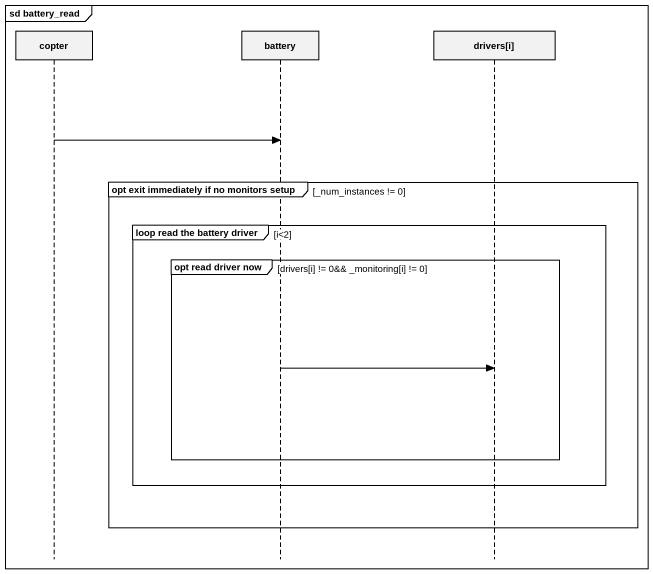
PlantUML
@startuml
mainframe sd battery_read
hide footbox
participant copter
participant battery
participant "drivers[i]" as drivers_i

copter -> battery
group opt exit immediately if no monitors setup [_num_instances != 0]
  group loop read the battery driver [i<2]
    group opt read driver now [drivers[i] != 0&& _monitoring[i] != 0]
      battery -> drivers_i
    end
  end
end
@enduml
